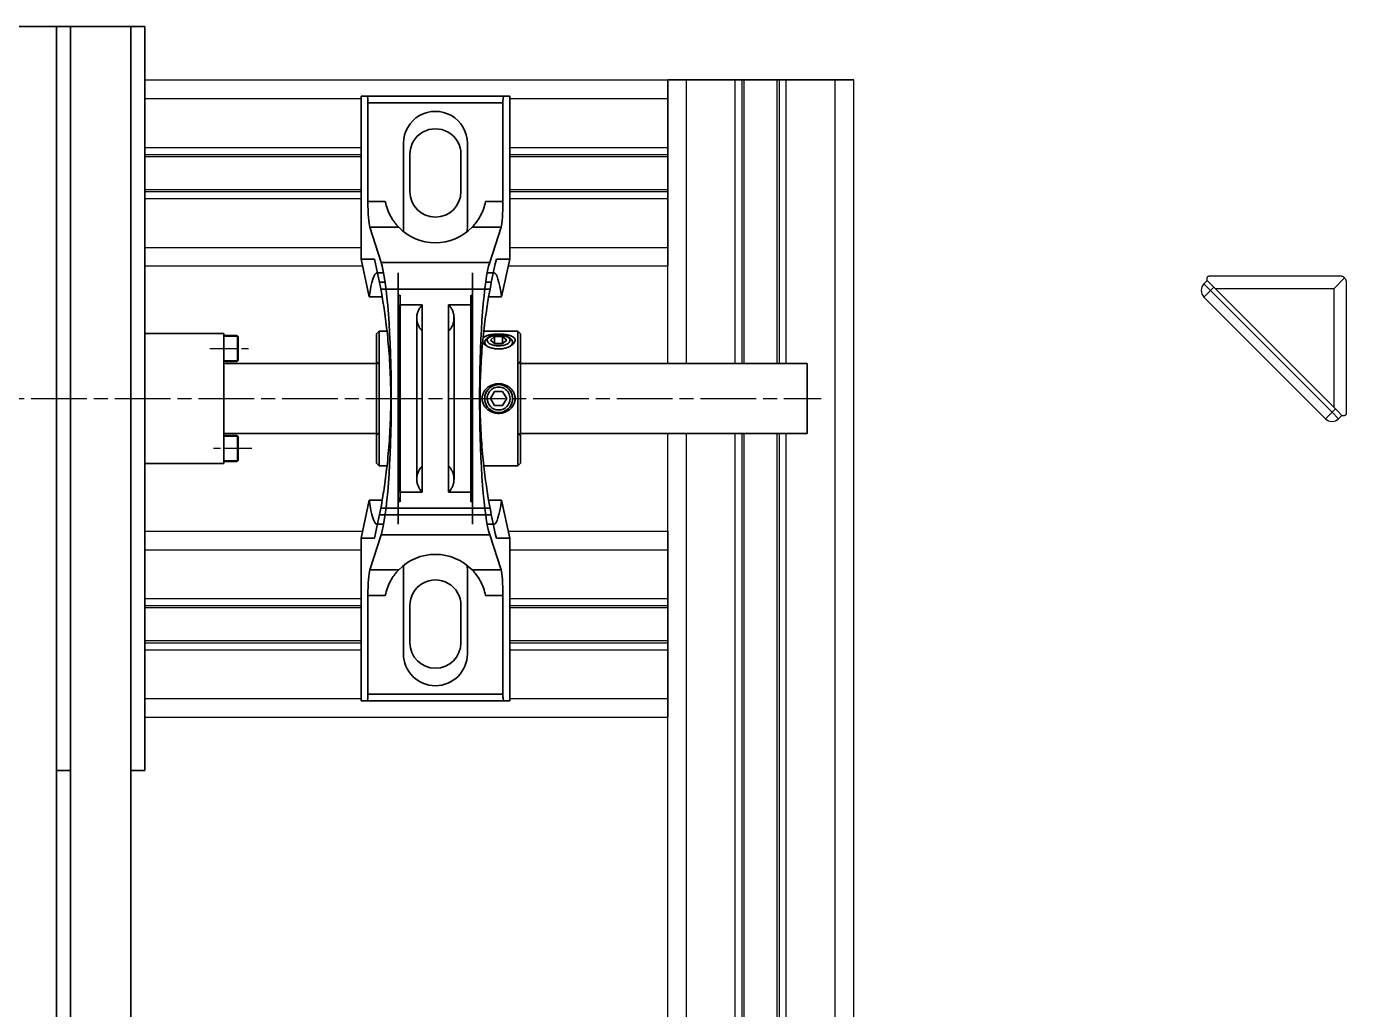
# Model space of a CAD drawing. Header units: millimetres. Extents: x -29 to 3384, y -388 to 1226.
# Drawn here: x 629.8 to 913.9, y 1014.7 to 1226.1 of the extents above; entities that cross this region are included whole.
import ezdxf

# ---------------------------------------------------------------- set-up
doc = ezdxf.new("R2010")
doc.units = ezdxf.units.MM
for name, pattern in [('AM_ISO08W050', [18, 12, -1.5, 3, -1.5]), ('AM_ISO08W050x2', [9, 6, -0.75, 1.5, -0.75]), ('phl_thick', [0])]:
    doc.linetypes.add(name, pattern=pattern)
for name, color, linetype, lineweight in [('AM_0N', 7, 'Continuous', 50), ('AM_7', 4, 'AM_ISO08W050', 25), ('Kontury', 7, 'Continuous', 35)]:
    doc.layers.add(name, color=color, linetype=linetype, lineweight=lineweight)
doc.layers.add('projection', color=7, linetype='Continuous')

msp = doc.modelspace()

# ---------------------------------------------------------------- linework, layer by layer
at = {"layer": 'AM_0N'}
for p, q in [((675.03755, 1159.61286), (672.33755, 1159.61286)), ((675.33755, 1154.41286), (675.33755, 1159.31286)), ((675.03755, 1154.11286), (672.33755, 1154.11286)), ((675.03755, 1138.11286), (672.33755, 1138.11286)), ((675.33755, 1132.91286), (675.33755, 1137.81286)), ((675.03755, 1132.61286), (672.33755, 1132.61286))]:
    msp.add_line(p, q, dxfattribs=at)
at = {"layer": 'AM_0N', "extrusion": (0, 0, -1)}
for centre, start, end in [((-675.03755, 1159.31286), 90, 180), ((-675.03755, 1154.41286), 180, 270), ((-675.03755, 1137.81286), 90, 180), ((-675.03755, 1132.91286), 180, 270)]:
    msp.add_arc(centre, 0.3, start, end, dxfattribs=at)
at = {"layer": 'AM_7', "linetype": 'AM_ISO08W050x2'}
for p, q in [((669.33755, 1156.86286), (678.33755, 1156.86286)), ((678.33755, 1135.36286), (669.33755, 1135.36286))]:
    msp.add_line(p, q, dxfattribs=at)
at = {"layer": 'AM_7'}
msp.add_line((234.83755, 1146.11286), (800.83755, 1146.11286), dxfattribs=at)
at = {"layer": 'Kontury'}
for p, q in [((655.33755, 1226.11286), (620.33755, 1226.11286)), ((636.33755, 1226.11286), (636.33755, 831.83614)), ((639.33755, 831.83614), (639.33755, 1226.11286)), ((652.33755, 1226.11286), (652.33755, 831.83614)), ((655.33755, 1226.11286), (655.33755, 1066.11286)), ((767.83755, 1214.60048), (767.83755, 1174.60048)), ((767.83755, 1214.60048), (807.83755, 1214.60048)), ((701.83755, 1176.10048), (701.83755, 1211.10048)), ((703.16294, 1211.10048), (701.83755, 1211.10048)), ((703.16294, 1211.10048), (732.51216, 1211.10048)), ((733.83755, 1211.10048), (732.51216, 1211.10048)), ((733.83755, 1211.10048), (733.83755, 1176.10048)), ((703.3102, 1209.65048), (732.36489, 1209.65048)), ((703.3102, 1188.47068), (703.3102, 1209.65048)), ((732.36489, 1209.65048), (732.36489, 1188.47068)), ((710.96255, 1200.97548), (710.96255, 1200.97548)), ((710.96255, 1182.97548), (710.96255, 1200.97548)), ((724.71255, 1200.97548), (724.71255, 1200.97548)), ((724.71255, 1182.97548), (724.71255, 1200.97548)), ((712.33755, 1190.60048), (712.33755, 1198.60048)), ((712.33755, 1198.60048), (712.33755, 1198.60048)), ((723.33755, 1198.60048), (723.33755, 1190.60048)), ((723.33755, 1198.60048), (723.33755, 1198.60048)), ((712.33755, 1190.60048), (712.33755, 1190.60048)), ((723.33755, 1190.60048), (723.33755, 1190.60048)), ((703.3102, 1188.47068), (707.0457, 1188.47068)), ((707.13619, 1188.05505), (707.0457, 1188.47068)), ((707.24381, 1187.63884), (707.13619, 1188.05505)), ((707.36798, 1187.22586), (707.24381, 1187.63884)), ((728.43129, 1187.63884), (728.30712, 1187.22586)), ((728.53891, 1188.05505), (728.43129, 1187.63884)), ((728.62939, 1188.47068), (728.53891, 1188.05505)), ((728.62939, 1188.47068), (732.36489, 1188.47068)), ((707.50778, 1186.81972), (707.36798, 1187.22586)), ((707.66147, 1186.42358), (707.50778, 1186.81972)), ((707.82721, 1186.04053), (707.66147, 1186.42358)), ((708.00296, 1185.67304), (707.82721, 1186.04053)), ((708.18608, 1185.32329), (708.00296, 1185.67304)), ((708.37386, 1184.99347), (708.18608, 1185.32329)), ((708.56332, 1184.68542), (708.37386, 1184.99347)), ((708.75132, 1184.40045), (708.56332, 1184.68542)), ((727.11177, 1184.68542), (726.92378, 1184.40045)), ((727.30124, 1184.99347), (727.11177, 1184.68542)), ((727.48901, 1185.32329), (727.30124, 1184.99347)), ((727.67213, 1185.67304), (727.48901, 1185.32329)), ((727.84789, 1186.04053), (727.67213, 1185.67304)), ((728.01363, 1186.42358), (727.84789, 1186.04053)), ((728.16732, 1186.81972), (728.01363, 1186.42358)), ((728.30712, 1187.22586), (728.16732, 1186.81972)), ((703.72213, 1182.93912), (709.94429, 1182.93912)), ((706.15717, 1175.37959), (703.72213, 1182.93912)), ((708.93682, 1184.13696), (708.75132, 1184.40045)), ((709.12388, 1183.88703), (708.93682, 1184.13696)), ((709.30902, 1183.65324), (709.12388, 1183.88703)), ((709.4881, 1183.43906), (709.30902, 1183.65324)), ((709.65663, 1183.24711), (709.4881, 1183.43906)), ((709.81012, 1183.07981), (709.65663, 1183.24711)), ((709.94421, 1182.93918), (709.81012, 1183.07981)), ((710.96255, 1182.97548), (710.96255, 1182.97548)), ((724.71255, 1182.97548), (724.71255, 1182.97548)), ((725.86497, 1183.07981), (725.73081, 1182.93912)), ((725.73081, 1182.93912), (731.95296, 1182.93912)), ((726.01847, 1183.24711), (725.86497, 1183.07981)), ((726.187, 1183.43906), (726.01847, 1183.24711)), ((726.36608, 1183.65324), (726.187, 1183.43906)), ((726.55122, 1183.88703), (726.36608, 1183.65324)), ((726.73827, 1184.13696), (726.55122, 1183.88703)), ((726.92378, 1184.40045), (726.73827, 1184.13696)), ((731.95296, 1182.93912), (729.51793, 1175.37959)), ((701.83755, 1176.10048), (703.61148, 1167.97048)), ((704.72865, 1176.10048), (701.83755, 1176.10048)), ((733.83755, 1176.10048), (730.94644, 1176.10048)), ((732.06362, 1167.97048), (733.83755, 1176.10048)), ((706.15717, 1175.37959), (729.51793, 1175.37959)), ((705.21958, 1173.10048), (706.70354, 1173.10048)), ((707.02925, 1171.10048), (705.81106, 1171.10048)), ((709.83755, 1173.10048), (709.83755, 1119.10048)), ((725.83755, 1119.10048), (725.83755, 1173.10048)), ((729.86404, 1171.10048), (728.64585, 1171.10048)), ((728.97156, 1173.10048), (730.45552, 1173.10048)), ((706.38474, 1167.97048), (703.61148, 1167.97048)), ((706.08667, 1169.65048), (729.58843, 1169.65048)), ((706.46481, 1167.49598), (706.38474, 1167.97046)), ((706.54559, 1167.00612), (706.46481, 1167.49598)), ((710.22832, 1168.33445), (710.22832, 1123.8665)), ((710.22832, 1123.8665), (710.22832, 1168.33445)), ((725.44678, 1168.33445), (725.44678, 1123.8665)), ((725.44678, 1168.33445), (725.44678, 1123.8665)), ((729.21028, 1167.49598), (729.1295, 1167.00612)), ((729.29035, 1167.97046), (729.21028, 1167.49598)), ((732.06362, 1167.97048), (729.29035, 1167.97048)), ((706.62671, 1166.50198), (706.54559, 1167.00612)), ((706.70782, 1165.98484), (706.62671, 1166.50198)), ((706.78856, 1165.45603), (706.70782, 1165.98484)), ((706.8688, 1164.91541), (706.78856, 1165.45603)), ((706.94944, 1164.35555), (706.8688, 1164.91541)), ((709.83755, 1146.10048), (709.83755, 1167.14686)), ((710.08755, 1166.25733), (715.00912, 1166.25733)), ((710.08755, 1125.94362), (710.08755, 1166.25733)), ((714.04491, 1164.70007), (713.99025, 1164.52356)), ((714.10766, 1164.87387), (714.04491, 1164.70007)), ((714.17837, 1165.04459), (714.10766, 1164.87387)), ((714.2569, 1165.21186), (714.17837, 1165.04459)), ((714.34306, 1165.37532), (714.2569, 1165.21186)), ((714.43668, 1165.53463), (714.34306, 1165.37532)), ((714.53756, 1165.68945), (714.43668, 1165.53463)), ((714.64548, 1165.83944), (714.53756, 1165.68945)), ((714.76021, 1165.98429), (714.64548, 1165.83944)), ((714.88151, 1166.12369), (714.76021, 1165.98429)), ((715.00912, 1166.25733), (714.88151, 1166.12369)), ((715.00912, 1125.94362), (715.00912, 1166.25733)), ((715.00912, 1166.25733), (715.00912, 1125.94362)), ((720.66598, 1166.25733), (720.66598, 1125.94362)), ((720.79358, 1166.12369), (720.66598, 1166.25733)), ((720.66598, 1166.25733), (725.58755, 1166.25733)), ((720.66598, 1166.25733), (720.66598, 1125.94362)), ((720.91488, 1165.98429), (720.79358, 1166.12369)), ((721.02962, 1165.83944), (720.91488, 1165.98429)), ((721.13754, 1165.68945), (721.02962, 1165.83944)), ((721.23842, 1165.53463), (721.13754, 1165.68945)), ((721.33204, 1165.37532), (721.23842, 1165.53463)), ((721.4182, 1165.21186), (721.33204, 1165.37532)), ((721.49672, 1165.04459), (721.4182, 1165.21186)), ((721.56744, 1164.87387), (721.49672, 1165.04459)), ((721.63019, 1164.70007), (721.56744, 1164.87387)), ((721.68485, 1164.52356), (721.63019, 1164.70007)), ((721.88737, 1166.24348), (721.87795, 1166.236)), ((721.89764, 1166.25054), (721.88737, 1166.24348)), ((721.90869, 1166.25714), (721.89764, 1166.25054)), ((721.92044, 1166.26328), (721.90869, 1166.25714)), ((721.93283, 1166.26894), (721.92044, 1166.26328)), ((721.94578, 1166.27408), (721.93283, 1166.26894)), ((722.3248, 1166.26989), (722.30527, 1166.27504)), ((722.34424, 1166.26426), (722.3248, 1166.26989)), ((722.3635, 1166.25817), (722.34424, 1166.26426)), ((722.38249, 1166.25162), (722.3635, 1166.25817)), ((722.40112, 1166.24465), (722.38249, 1166.25162)), ((722.41932, 1166.23726), (722.40112, 1166.24465)), ((725.58755, 1166.25733), (725.58755, 1125.94362)), ((725.83755, 1167.14686), (725.83755, 1146.10048)), ((728.8063, 1164.91541), (728.72565, 1164.35555)), ((728.88654, 1165.45603), (728.8063, 1164.91541)), ((728.96728, 1165.98484), (728.88654, 1165.45603)), ((729.04838, 1166.50198), (728.96728, 1165.98484)), ((729.1295, 1167.00612), (729.04838, 1166.50198)), ((707.03035, 1163.7757), (706.94944, 1164.35555)), ((707.11117, 1163.17649), (707.03035, 1163.7757)), ((707.19153, 1162.55856), (707.11117, 1163.17649)), ((707.27109, 1161.92272), (707.19153, 1162.55856)), ((707.34949, 1161.26975), (707.27109, 1161.92272)), ((713.84182, 1163.61364), (713.83755, 1163.4289)), ((713.83755, 1163.42891), (713.83755, 1128.77205)), ((713.83755, 1128.77205), (713.83755, 1163.42891)), ((713.83755, 1163.4289), (713.84182, 1163.24417)), ((713.85461, 1163.79798), (713.84182, 1163.61364)), ((713.84182, 1163.24417), (713.85461, 1163.05983)), ((713.87591, 1163.98153), (713.85461, 1163.79798)), ((713.85461, 1163.05983), (713.87591, 1162.87628)), ((713.90566, 1164.1639), (713.87591, 1163.98153)), ((713.87591, 1162.87628), (713.90566, 1162.69391)), ((713.9438, 1164.34471), (713.90566, 1164.1639)), ((713.90566, 1162.69391), (713.9438, 1162.5131)), ((713.99025, 1164.52356), (713.9438, 1164.34471)), ((713.9438, 1162.5131), (713.99025, 1162.33425)), ((713.99025, 1162.33425), (714.04491, 1162.15774)), ((714.04491, 1162.15774), (714.10766, 1161.98394)), ((714.10766, 1161.98394), (714.17837, 1161.81322)), ((714.17837, 1161.81322), (714.2569, 1161.64595)), ((721.4182, 1161.64595), (721.49672, 1161.81322)), ((721.49672, 1161.81322), (721.56744, 1161.98394)), ((721.56744, 1161.98394), (721.63019, 1162.15774)), ((721.63019, 1162.15774), (721.68485, 1162.33425)), ((721.7313, 1164.34471), (721.68485, 1164.52356)), ((721.68485, 1162.33425), (721.7313, 1162.5131)), ((721.76944, 1164.1639), (721.7313, 1164.34471)), ((721.7313, 1162.5131), (721.76944, 1162.69391)), ((721.79919, 1163.98153), (721.76944, 1164.1639)), ((721.76944, 1162.69391), (721.79919, 1162.87628)), ((721.82048, 1163.79798), (721.79919, 1163.98153)), ((721.79919, 1162.87628), (721.82048, 1163.05983)), ((721.83328, 1163.61364), (721.82048, 1163.79798)), ((721.82048, 1163.05983), (721.83328, 1163.24417)), ((721.83755, 1163.4289), (721.83328, 1163.61364)), ((721.83328, 1163.24417), (721.83755, 1163.4289)), ((721.83755, 1163.55683), (721.83797, 1163.56575)), ((721.83799, 1163.54762), (721.83755, 1163.55683)), ((721.83755, 1128.77205), (721.83755, 1163.42891)), ((721.83755, 1128.77205), (721.83755, 1163.42891)), ((721.83797, 1163.56575), (721.83922, 1163.57475)), ((721.83932, 1163.53829), (721.83799, 1163.54762)), ((721.83922, 1163.57475), (721.84131, 1163.58381)), ((721.84155, 1163.52888), (721.83932, 1163.53829)), ((721.84131, 1163.58381), (721.84425, 1163.59288)), ((721.84467, 1163.51943), (721.84155, 1163.52888)), ((721.84425, 1163.59288), (721.84804, 1163.60192)), ((721.84868, 1163.50998), (721.84467, 1163.51943)), ((721.84804, 1163.60192), (721.85267, 1163.61091)), ((721.85361, 1163.50058), (721.84868, 1163.50998)), ((721.85267, 1163.61091), (721.85816, 1163.61979)), ((721.85943, 1163.49126), (721.85361, 1163.50058)), ((728.404, 1161.92272), (728.32561, 1161.26975)), ((728.48356, 1162.55856), (728.404, 1161.92272)), ((728.56393, 1163.17649), (728.48356, 1162.55856)), ((728.64474, 1163.7757), (728.56393, 1163.17649)), ((728.72565, 1164.35555), (728.64474, 1163.7757)), ((655.33755, 1160.11286), (672.33755, 1160.11286)), ((672.33755, 1160.11286), (672.33755, 1132.11286)), ((705.73755, 1160.60048), (705.13755, 1160.00048)), ((705.13755, 1160.00048), (705.13755, 1146.10048)), ((705.73755, 1146.10048), (705.73755, 1160.60048)), ((705.73755, 1160.60048), (705.73755, 1146.10048)), ((707.53278, 1160.60048), (705.73755, 1160.60048)), ((707.42636, 1160.60048), (707.34949, 1161.26975)), ((707.49807, 1159.94667), (707.42636, 1160.60048)), ((707.56778, 1159.27963), (707.49807, 1159.94667)), ((707.63521, 1158.60022), (707.56778, 1159.27963)), ((713.74963, 1159.29544), (713.94862, 1159.27603)), ((714.2569, 1161.64595), (714.34306, 1161.48249)), ((714.34306, 1161.48249), (714.43668, 1161.32318)), ((714.43668, 1161.32318), (714.53756, 1161.16836)), ((714.53756, 1161.16836), (714.64548, 1161.01837)), ((714.64548, 1161.01837), (714.76021, 1160.87352)), ((714.76021, 1160.87352), (714.88151, 1160.73412)), ((714.88151, 1160.73412), (715.00912, 1160.60048)), ((714.94424, 1159.28204), (715.14049, 1159.30273)), ((715.00912, 1146.10048), (715.00912, 1160.60048)), ((715.00912, 1160.60048), (715.00912, 1146.10048)), ((720.66598, 1160.60048), (720.79358, 1160.73412)), ((720.66598, 1146.10048), (720.66598, 1160.60048)), ((720.66598, 1160.60048), (720.66598, 1146.10048)), ((720.79358, 1160.73412), (720.91488, 1160.87352)), ((720.91488, 1160.87352), (721.02962, 1161.01837)), ((721.02962, 1161.01837), (721.13754, 1161.16836)), ((721.13754, 1161.16836), (721.23842, 1161.32318)), ((721.23842, 1161.32318), (721.33204, 1161.48249)), ((721.33204, 1161.48249), (721.4182, 1161.64595)), ((728.10731, 1159.27963), (728.03988, 1158.60022)), ((728.17911, 1159.2335), (728.09312, 1159.1472)), ((728.17703, 1159.94667), (728.10731, 1159.27963)), ((735.53755, 1160.60048), (728.14232, 1160.60048)), ((728.24874, 1160.60048), (728.17703, 1159.94667)), ((728.27945, 1159.31466), (728.17911, 1159.2335)), ((728.32561, 1161.26975), (728.24874, 1160.60048)), ((728.39315, 1159.39047), (728.27945, 1159.31466)), ((728.51892, 1159.46073), (728.39315, 1159.39047)), ((728.65545, 1159.52525), (728.51892, 1159.46073)), ((728.80108, 1159.58399), (728.65545, 1159.52525)), ((728.95392, 1159.63702), (728.80108, 1159.58399)), ((729.11341, 1159.68477), (728.95392, 1159.63702)), ((729.42999, 1159.36763), (728.98806, 1159.05514)), ((729.28351, 1159.72874), (729.11341, 1159.68477)), ((729.46378, 1159.76886), (729.28351, 1159.72874)), ((729.65316, 1159.8049), (729.46378, 1159.76886)), ((729.85042, 1159.83675), (729.65316, 1159.8049)), ((730.57152, 1159.40785), (729.7055, 1158.65785)), ((730.05419, 1159.86437), (729.85042, 1159.83675)), ((730.26312, 1159.88775), (730.05419, 1159.86437)), ((730.47585, 1159.90693), (730.26312, 1159.88775)), ((730.69083, 1159.92201), (730.47585, 1159.90693)), ((730.57152, 1157.8923), (730.57152, 1159.40785)), ((732.30357, 1159.40785), (730.57152, 1159.40785)), ((730.90646, 1159.93308), (730.69083, 1159.92201)), ((731.12112, 1159.94026), (730.90646, 1159.93308)), ((731.33309, 1159.94377), (731.12112, 1159.94026)), ((731.542, 1159.94377), (731.33309, 1159.94377)), ((731.75398, 1159.94026), (731.542, 1159.94377)), ((731.96863, 1159.93308), (731.75398, 1159.94026)), ((732.18427, 1159.92201), (731.96863, 1159.93308)), ((732.39924, 1159.90693), (732.18427, 1159.92201)), ((732.30357, 1157.8923), (732.30357, 1159.40785)), ((733.1696, 1158.65785), (732.30357, 1159.40785)), ((732.61198, 1159.88775), (732.39924, 1159.90693)), ((732.82091, 1159.86437), (732.61198, 1159.88775)), ((733.02468, 1159.83675), (732.82091, 1159.86437)), ((733.22194, 1159.8049), (733.02468, 1159.83675)), ((733.41132, 1159.76886), (733.22194, 1159.8049)), ((733.59159, 1159.72874), (733.41132, 1159.76886)), ((733.88704, 1159.05514), (733.44511, 1159.36763)), ((733.76169, 1159.68477), (733.59159, 1159.72874)), ((733.92117, 1159.63702), (733.76169, 1159.68477)), ((734.07402, 1159.58399), (733.92117, 1159.63702)), ((734.21965, 1159.52525), (734.07402, 1159.58399)), ((734.35618, 1159.46073), (734.21965, 1159.52525)), ((734.48195, 1159.39047), (734.35618, 1159.46073)), ((734.59564, 1159.31466), (734.48195, 1159.39047)), ((734.69599, 1159.2335), (734.59564, 1159.31466)), ((734.78197, 1159.1472), (734.69599, 1159.2335)), ((734.85296, 1159.05623), (734.78197, 1159.1472)), ((734.90833, 1158.96111), (734.85296, 1159.05623)), ((734.94765, 1158.86244), (734.90833, 1158.96111)), ((735.53755, 1146.10048), (735.53755, 1160.60048)), ((735.53755, 1160.60048), (735.53755, 1146.10048)), ((736.13755, 1160.00048), (735.53755, 1160.60048)), ((736.13755, 1160.00048), (736.13755, 1146.10048)), ((707.70009, 1157.90932), (707.63521, 1158.60022)), ((707.76215, 1157.20791), (707.70009, 1157.90932)), ((707.82116, 1156.49694), (707.76215, 1157.20791)), ((707.87689, 1155.77723), (707.82116, 1156.49694)), ((727.85393, 1156.49694), (727.79821, 1155.77723)), ((727.91294, 1157.20791), (727.85393, 1156.49694)), ((727.97501, 1157.90932), (727.91294, 1157.20791)), ((728.03988, 1158.60022), (727.97501, 1157.90932)), ((728.00697, 1158.24972), (728.03972, 1158.18671)), ((728.03972, 1158.18671), (728.12039, 1158.06497)), ((728.12039, 1158.06497), (728.21791, 1157.94409)), ((728.21791, 1157.94409), (728.33139, 1157.82521)), ((728.33139, 1157.82521), (728.45939, 1157.7095)), ((728.45939, 1157.7095), (728.60036, 1157.59815)), ((728.60036, 1157.59815), (728.75249, 1157.4923)), ((728.75249, 1157.4923), (728.90128, 1157.40007)), ((728.90128, 1157.40007), (729.05611, 1157.31398)), ((729.05611, 1157.31398), (729.22027, 1157.23219)), ((729.22027, 1157.23219), (729.39472, 1157.15454)), ((729.39472, 1157.15454), (729.57845, 1157.082)), ((729.57845, 1157.082), (729.77037, 1157.01545)), ((729.7055, 1158.65785), (730.57152, 1157.90785)), ((729.77037, 1157.01545), (729.96917, 1156.95556)), ((729.96917, 1156.95556), (730.17355, 1156.90297)), ((730.17355, 1156.90297), (730.38222, 1156.85819)), ((730.38222, 1156.85819), (730.59376, 1156.82149)), ((730.57152, 1157.90785), (732.30357, 1157.90785)), ((730.57152, 1157.8923), (732.30357, 1157.8923)), ((730.59376, 1156.82149), (730.80664, 1156.79308)), ((730.80664, 1156.79308), (731.01931, 1156.7731)), ((731.01931, 1156.7731), (731.23016, 1156.76132)), ((731.23016, 1156.76132), (731.43755, 1156.75746)), ((731.43755, 1156.75746), (731.64494, 1156.76132)), ((731.64494, 1156.76132), (731.85579, 1156.7731)), ((731.85579, 1156.7731), (732.06846, 1156.79308)), ((732.06846, 1156.79308), (732.28134, 1156.82149)), ((732.28134, 1156.82149), (732.49288, 1156.85819)), ((732.30357, 1157.90785), (733.1696, 1158.65785)), ((732.49288, 1156.85819), (732.70155, 1156.90297)), ((732.70155, 1156.90297), (732.90593, 1156.95556)), ((732.90593, 1156.95556), (733.10473, 1157.01545)), ((733.10473, 1157.01545), (733.29665, 1157.082)), ((733.29665, 1157.082), (733.48037, 1157.15454)), ((733.48037, 1157.15454), (733.65482, 1157.23219)), ((733.65482, 1157.23219), (733.81898, 1157.31398)), ((733.81898, 1157.31398), (733.97381, 1157.40007)), ((733.88704, 1157.32309), (734.21918, 1157.55795)), ((733.97381, 1157.40007), (734.1226, 1157.4923)), ((734.1226, 1157.4923), (734.27474, 1157.59815)), ((734.27474, 1157.59815), (734.41571, 1157.7095)), ((734.41571, 1157.7095), (734.54371, 1157.82521)), ((734.54371, 1157.82521), (734.65719, 1157.94409)), ((734.65719, 1157.94409), (734.75471, 1158.06497)), ((734.75471, 1158.06497), (734.83538, 1158.18671)), ((734.83538, 1158.18671), (734.89845, 1158.30806)), ((734.89845, 1158.30806), (734.94329, 1158.42778)), ((734.94329, 1158.42778), (734.96997, 1158.54474)), ((734.97105, 1158.76106), (734.94765, 1158.86244)), ((734.96997, 1158.54474), (734.9788, 1158.65785)), ((734.9788, 1158.65785), (734.97105, 1158.76106)), ((672.33755, 1153.61286), (705.13755, 1153.61286)), ((705.73755, 1146.10048), (705.73755, 1153.60048)), ((705.73755, 1153.60048), (705.73755, 1146.10048)), ((707.92915, 1155.04959), (707.87689, 1155.77723)), ((707.97775, 1154.31509), (707.92915, 1155.04959)), ((708.0225, 1153.57477), (707.97775, 1154.31509)), ((708.06326, 1152.82973), (708.0225, 1153.57477)), ((727.65259, 1153.57477), (727.61184, 1152.82973)), ((727.69735, 1154.31509), (727.65259, 1153.57477)), ((727.74595, 1155.04959), (727.69735, 1154.31509)), ((727.79821, 1155.77723), (727.74595, 1155.04959)), ((735.53755, 1146.10048), (735.53755, 1153.60048)), ((735.53755, 1146.10048), (735.53755, 1153.60048)), ((736.13755, 1153.61286), (797.83755, 1153.61286)), ((797.83755, 1153.61286), (797.83755, 1138.61286)), ((708.0999, 1152.0811), (708.06326, 1152.82973)), ((708.13232, 1151.33), (708.0999, 1152.0811)), ((708.16043, 1150.57756), (708.13232, 1151.33)), ((708.18418, 1149.82492), (708.16043, 1150.57756)), ((727.51467, 1150.57756), (727.49092, 1149.82492)), ((727.54278, 1151.33), (727.51467, 1150.57756)), ((727.5752, 1152.0811), (727.54278, 1151.33)), ((727.61184, 1152.82973), (727.5752, 1152.0811)), ((708.20355, 1149.07327), (708.18418, 1149.82492)), ((708.21853, 1148.3238), (708.20355, 1149.07327)), ((708.22915, 1147.5777), (708.21853, 1148.3238)), ((708.23546, 1146.83619), (708.22915, 1147.5777)), ((727.44595, 1147.5777), (727.43964, 1146.83619)), ((727.45656, 1148.3238), (727.44595, 1147.5777)), ((727.47155, 1149.07327), (727.45656, 1148.3238)), ((727.49092, 1149.82492), (727.47155, 1149.07327)), ((728.26457, 1147.51117), (728.37411, 1147.69444)), ((728.37411, 1147.69444), (728.49544, 1147.86939)), ((728.49544, 1147.86939), (728.62736, 1148.03489)), ((728.62736, 1148.03489), (728.76836, 1148.19006)), ((728.76836, 1148.19006), (728.91669, 1148.33421)), ((728.91669, 1148.33421), (729.07097, 1148.46702)), ((729.07097, 1148.46702), (729.23481, 1148.59191)), ((729.23481, 1148.59191), (729.40869, 1148.70902)), ((729.40869, 1148.70902), (729.59163, 1148.81716)), ((729.59163, 1148.81716), (729.78255, 1148.91535)), ((729.7055, 1146.10048), (730.57152, 1147.60048)), ((729.78255, 1148.91535), (729.98017, 1149.00289)), ((729.98017, 1149.00289), (730.1832, 1149.07914)), ((730.1832, 1149.07914), (730.3904, 1149.14363)), ((730.3904, 1149.14363), (730.60037, 1149.19617)), ((730.57152, 1147.60048), (730.57152, 1147.60048)), ((730.57152, 1147.60048), (732.30357, 1147.60048)), ((730.60037, 1149.19617), (730.81161, 1149.23665)), ((730.81161, 1149.23665), (731.02261, 1149.26505)), ((731.02261, 1149.26505), (731.23179, 1149.28175)), ((731.23179, 1149.28175), (731.43755, 1149.28721)), ((731.43755, 1149.28721), (731.64331, 1149.28175)), ((731.64331, 1149.28175), (731.85249, 1149.26505)), ((731.85249, 1149.26505), (732.06349, 1149.23665)), ((732.06349, 1149.23665), (732.27473, 1149.19617)), ((732.27473, 1149.19617), (732.48469, 1149.14363)), ((732.30357, 1147.60048), (732.30357, 1147.60048)), ((732.30357, 1147.60048), (733.1696, 1146.10048)), ((732.48469, 1149.14363), (732.6919, 1149.07914)), ((732.6919, 1149.07914), (732.89493, 1149.00289)), ((732.89493, 1149.00289), (733.09255, 1148.91535)), ((733.09255, 1148.91535), (733.28346, 1148.81716)), ((733.28346, 1148.81716), (733.4664, 1148.70902)), ((733.4664, 1148.70902), (733.64028, 1148.59191)), ((733.64028, 1148.59191), (733.80412, 1148.46702)), ((733.80412, 1148.46702), (733.95841, 1148.33421)), ((733.95841, 1148.33421), (734.10674, 1148.19006)), ((734.10674, 1148.19006), (734.24774, 1148.03489)), ((734.24774, 1148.03489), (734.37965, 1147.86939)), ((734.37965, 1147.86939), (734.50098, 1147.69444)), ((734.50098, 1147.69444), (734.61052, 1147.51117)), ((705.13755, 1146.10048), (705.13755, 1132.20048)), ((705.73755, 1138.60048), (705.73755, 1146.10048)), ((705.73755, 1146.10048), (705.73755, 1138.60048)), ((705.73755, 1146.10048), (705.73755, 1131.60048)), ((705.73755, 1131.60048), (705.73755, 1146.10048)), ((708.22915, 1144.62326), (708.23546, 1145.36477)), ((708.23755, 1146.10048), (708.23546, 1146.83619)), ((708.23546, 1145.36477), (708.23755, 1146.10048)), ((709.83755, 1125.0541), (709.83755, 1146.10048)), ((713.79446, 1146.28098), (713.8035, 1146.26195)), ((713.8046, 1145.9415), (713.79583, 1145.9227)), ((713.8035, 1146.26195), (713.81151, 1146.24242)), ((713.81234, 1145.96077), (713.8046, 1145.9415)), ((713.81151, 1146.24242), (713.81844, 1146.22249)), ((713.81905, 1145.98041), (713.81234, 1145.96077)), ((713.81844, 1146.22249), (713.82429, 1146.20227)), ((713.82472, 1146.00033), (713.81905, 1145.98041)), ((713.82429, 1146.20227), (713.82907, 1146.18186)), ((713.82934, 1146.02042), (713.82472, 1146.00033)), ((713.82907, 1146.18186), (713.83279, 1146.16137)), ((713.83294, 1146.04058), (713.82934, 1146.02042)), ((713.83279, 1146.16137), (713.83543, 1146.1409)), ((713.8355, 1146.06071), (713.83294, 1146.04058)), ((713.83543, 1146.1409), (713.83702, 1146.12057)), ((713.83704, 1146.08071), (713.8355, 1146.06071)), ((713.83702, 1146.12057), (713.83755, 1146.10048)), ((713.83755, 1146.10048), (713.83704, 1146.08071)), ((715.00912, 1131.60048), (715.00912, 1146.10048)), ((715.00912, 1146.10048), (715.00912, 1131.60048)), ((720.66598, 1146.10048), (720.66598, 1131.60048)), ((720.66598, 1131.60048), (720.66598, 1146.10048)), ((725.83755, 1146.10048), (725.83755, 1125.0541)), ((727.28755, 1146.10048), (727.289, 1146.30429)), ((727.289, 1145.89666), (727.28755, 1146.10048)), ((727.289, 1146.30429), (727.2933, 1146.5089)), ((727.2933, 1145.69206), (727.289, 1145.89666)), ((727.2933, 1146.5089), (727.30054, 1146.7142)), ((727.30054, 1145.48676), (727.2933, 1145.69206)), ((727.30054, 1146.7142), (727.31092, 1146.9201)), ((727.31073, 1145.28084), (727.30054, 1145.48676)), ((727.32413, 1145.07442), (727.31073, 1145.28084)), ((727.31092, 1146.9201), (727.32413, 1147.12654)), ((727.32413, 1147.12654), (727.34032, 1147.33341)), ((727.34006, 1144.86752), (727.32413, 1145.07442)), ((727.43964, 1146.83619), (727.43755, 1146.10048)), ((727.43755, 1146.10048), (727.43964, 1145.36477)), ((727.43964, 1145.36477), (727.44595, 1144.62326)), ((727.8963, 1146.10048), (727.90374, 1146.30535)), ((727.90404, 1145.89141), (727.8963, 1146.10048)), ((727.90374, 1146.30535), (727.92621, 1146.5118)), ((727.92745, 1145.68073), (727.90404, 1145.89141)), ((727.92621, 1146.5118), (727.96395, 1146.71815)), ((727.96676, 1145.47022), (727.92745, 1145.68073)), ((727.96395, 1146.71815), (728.01712, 1146.92275)), ((728.02214, 1145.26162), (727.96676, 1145.47022)), ((728.01712, 1146.92275), (728.08534, 1147.12409)), ((728.09312, 1145.05656), (728.02214, 1145.26162)), ((728.08534, 1147.12409), (728.16802, 1147.3207)), ((728.17911, 1144.85658), (728.09312, 1145.05656)), ((728.16802, 1147.3207), (728.26457, 1147.51117)), ((728.27945, 1144.66314), (728.17911, 1144.85658)), ((729.7055, 1146.10048), (729.7055, 1146.10048)), ((730.57152, 1144.60048), (729.7055, 1146.10048)), ((733.1696, 1146.10048), (732.30357, 1144.60048)), ((733.1696, 1146.10048), (733.1696, 1146.10048)), ((734.69599, 1144.85658), (734.59564, 1144.66314)), ((734.61052, 1147.51117), (734.70708, 1147.3207)), ((734.78197, 1145.05656), (734.69599, 1144.85658)), ((734.70708, 1147.3207), (734.78976, 1147.12409)), ((734.85296, 1145.26162), (734.78197, 1145.05656)), ((734.78976, 1147.12409), (734.85797, 1146.92275)), ((734.90833, 1145.47022), (734.85296, 1145.26162)), ((734.85797, 1146.92275), (734.91115, 1146.71815)), ((734.94765, 1145.68073), (734.90833, 1145.47022)), ((734.91115, 1146.71815), (734.94889, 1146.5118)), ((734.97105, 1145.89141), (734.94765, 1145.68073)), ((734.94889, 1146.5118), (734.97136, 1146.30535)), ((734.9788, 1146.10048), (734.97105, 1145.89141)), ((734.97136, 1146.30535), (734.9788, 1146.10048)), ((735.53755, 1146.10048), (735.53755, 1138.60048)), ((735.53755, 1138.60048), (735.53755, 1146.10048)), ((735.53755, 1146.10048), (735.53755, 1131.60048)), ((735.53755, 1131.60048), (735.53755, 1146.10048)), ((736.13755, 1146.10048), (736.13755, 1132.20048)), ((708.16043, 1141.6234), (708.18418, 1142.37603)), ((708.18418, 1142.37603), (708.20355, 1143.12768)), ((708.20355, 1143.12768), (708.21853, 1143.87716)), ((708.21853, 1143.87716), (708.22915, 1144.62326)), ((727.44595, 1144.62326), (727.45656, 1143.87716)), ((727.45656, 1143.87716), (727.47155, 1143.12768)), ((727.47155, 1143.12768), (727.49092, 1142.37603)), ((727.49092, 1142.37603), (727.51467, 1141.6234)), ((728.39315, 1144.47736), (728.27945, 1144.66314)), ((728.51892, 1144.30043), (728.39315, 1144.47736)), ((728.65545, 1144.13353), (728.51892, 1144.30043)), ((728.80108, 1143.97755), (728.65545, 1144.13353)), ((728.95392, 1143.8332), (728.80108, 1143.97755)), ((729.11341, 1143.70011), (728.95392, 1143.8332)), ((729.28351, 1143.57474), (729.11341, 1143.70011)), ((729.46378, 1143.45783), (729.28351, 1143.57474)), ((729.65316, 1143.3506), (729.46378, 1143.45783)), ((729.85042, 1143.254), (729.65316, 1143.3506)), ((730.05419, 1143.16871), (729.85042, 1143.254)), ((730.26312, 1143.0954), (730.05419, 1143.16871)), ((730.47585, 1143.03443), (730.26312, 1143.0954)), ((730.69083, 1142.98595), (730.47585, 1143.03443)), ((730.57152, 1144.60048), (730.57152, 1144.60048)), ((732.30357, 1144.60048), (730.57152, 1144.60048)), ((730.90646, 1142.95008), (730.69083, 1142.98595)), ((731.12112, 1142.92664), (730.90646, 1142.95008)), ((731.33309, 1142.91516), (731.12112, 1142.92664)), ((731.542, 1142.91516), (731.33309, 1142.91516)), ((731.75398, 1142.92664), (731.542, 1142.91516)), ((731.96863, 1142.95008), (731.75398, 1142.92664)), ((732.18427, 1142.98595), (731.96863, 1142.95008)), ((732.39924, 1143.03443), (732.18427, 1142.98595)), ((732.30357, 1144.60048), (732.30357, 1144.60048)), ((732.61198, 1143.0954), (732.39924, 1143.03443)), ((732.82091, 1143.16871), (732.61198, 1143.0954)), ((733.02468, 1143.254), (732.82091, 1143.16871)), ((733.22194, 1143.3506), (733.02468, 1143.254)), ((733.41132, 1143.45783), (733.22194, 1143.3506)), ((733.59159, 1143.57474), (733.41132, 1143.45783)), ((733.76169, 1143.70011), (733.59159, 1143.57474)), ((733.92117, 1143.8332), (733.76169, 1143.70011)), ((734.07402, 1143.97755), (733.92117, 1143.8332)), ((734.21965, 1144.13353), (734.07402, 1143.97755)), ((734.35618, 1144.30043), (734.21965, 1144.13353)), ((734.48195, 1144.47736), (734.35618, 1144.30043)), ((734.59564, 1144.66314), (734.48195, 1144.47736)), ((708.0225, 1138.62618), (708.06326, 1139.37122)), ((708.06326, 1139.37122), (708.0999, 1140.11986)), ((708.0999, 1140.11986), (708.13232, 1140.87095)), ((708.13232, 1140.87095), (708.16043, 1141.6234)), ((727.51467, 1141.6234), (727.54278, 1140.87095)), ((727.54278, 1140.87095), (727.5752, 1140.11986)), ((727.5752, 1140.11986), (727.61184, 1139.37122)), ((727.61184, 1139.37122), (727.65259, 1138.62618)), ((705.13755, 1138.61286), (672.33755, 1138.61286)), ((707.82116, 1135.70402), (707.87689, 1136.42373)), ((707.87689, 1136.42373), (707.92915, 1137.15137)), ((707.92915, 1137.15137), (707.97775, 1137.88587)), ((707.97775, 1137.88587), (708.0225, 1138.62618)), ((727.65259, 1138.62618), (727.69735, 1137.88587)), ((727.69735, 1137.88587), (727.74595, 1137.15137)), ((727.74595, 1137.15137), (727.79821, 1136.42373)), ((727.79821, 1136.42373), (727.85393, 1135.70402)), ((797.83755, 1138.61286), (736.13755, 1138.61286)), ((707.56778, 1132.92133), (707.63521, 1133.60074)), ((707.63521, 1133.60074), (707.70009, 1134.29163)), ((707.70009, 1134.29163), (707.76215, 1134.99305)), ((707.76215, 1134.99305), (707.82116, 1135.70402)), ((721.83755, 1136.02205), (721.83797, 1136.03752)), ((721.83755, 1134.52194), (721.83755, 1136.02205)), ((721.83801, 1136.00588), (721.83755, 1136.02205)), ((721.83808, 1134.53939), (721.83755, 1134.52194)), ((721.83755, 1134.52194), (721.83806, 1134.50487)), ((721.83797, 1136.03752), (721.83922, 1136.05317)), ((721.83938, 1135.98952), (721.83801, 1136.00588)), ((721.83806, 1134.50487), (721.8396, 1134.4877)), ((721.83966, 1134.55715), (721.83808, 1134.53939)), ((721.83922, 1136.05317), (721.84131, 1136.06894)), ((721.84167, 1135.97306), (721.83938, 1135.98952)), ((721.8396, 1134.4877), (721.84216, 1134.47051)), ((721.84231, 1134.57513), (721.83966, 1134.55715)), ((721.84131, 1136.06894), (721.84425, 1136.08476)), ((721.84489, 1135.95656), (721.84167, 1135.97306)), ((721.84216, 1134.47051), (721.84575, 1134.45339)), ((721.84602, 1134.59323), (721.84231, 1134.57513)), ((721.84425, 1136.08476), (721.84804, 1136.10058)), ((721.84903, 1135.94011), (721.84489, 1135.95656)), ((721.84804, 1136.10058), (721.85267, 1136.11632)), ((721.8541, 1135.92377), (721.84903, 1135.94011)), ((721.85267, 1136.11632), (721.85816, 1136.13191)), ((721.86011, 1135.90762), (721.8541, 1135.92377)), ((721.85816, 1136.13191), (721.8645, 1136.14731)), ((727.85393, 1135.70402), (727.91294, 1134.99305)), ((727.91294, 1134.99305), (727.97501, 1134.29163)), ((727.97501, 1134.29163), (728.03988, 1133.60074)), ((728.03988, 1133.60074), (728.10731, 1132.92133)), ((672.33755, 1132.11286), (655.33755, 1132.11286)), ((705.13755, 1132.20048), (705.73755, 1131.60048)), ((705.73755, 1131.60048), (707.53278, 1131.60048)), ((707.27109, 1130.27824), (707.34949, 1130.9312)), ((707.34949, 1130.9312), (707.42636, 1131.60048)), ((707.42636, 1131.60048), (707.49807, 1132.25429)), ((707.49807, 1132.25429), (707.56778, 1132.92133)), ((714.2569, 1130.555), (714.17837, 1130.38774)), ((714.34306, 1130.71847), (714.2569, 1130.555)), ((714.43668, 1130.87778), (714.34306, 1130.71847)), ((714.53756, 1131.0326), (714.43668, 1130.87778)), ((714.64548, 1131.18259), (714.53756, 1131.0326)), ((714.76021, 1131.32744), (714.64548, 1131.18259)), ((714.88151, 1131.46683), (714.76021, 1131.32744)), ((715.00912, 1131.60048), (714.88151, 1131.46683)), ((720.79358, 1131.46683), (720.66598, 1131.60048)), ((720.91488, 1131.32744), (720.79358, 1131.46683)), ((721.02962, 1131.18259), (720.91488, 1131.32744)), ((721.13754, 1131.0326), (721.02962, 1131.18259)), ((721.23842, 1130.87778), (721.13754, 1131.0326)), ((721.33204, 1130.71847), (721.23842, 1130.87778)), ((721.4182, 1130.555), (721.33204, 1130.71847)), ((721.49672, 1130.38774), (721.4182, 1130.555)), ((728.10731, 1132.92133), (728.17703, 1132.25429)), ((728.14232, 1131.60048), (735.53755, 1131.60048)), ((728.17703, 1132.25429), (728.24874, 1131.60048)), ((728.24874, 1131.60048), (728.32561, 1130.9312)), ((728.32561, 1130.9312), (728.404, 1130.27824)), ((735.53755, 1131.60048), (736.13755, 1132.20048)), ((706.8688, 1127.28554), (706.94944, 1127.84541)), ((706.94944, 1127.84541), (707.03035, 1128.42525)), ((707.03035, 1128.42525), (707.11117, 1129.02447)), ((707.11117, 1129.02447), (707.19153, 1129.64239)), ((707.19153, 1129.64239), (707.27109, 1130.27824)), ((713.84182, 1128.95678), (713.83755, 1128.77205)), ((713.83755, 1128.77205), (713.84182, 1128.58732)), ((713.85461, 1129.14112), (713.84182, 1128.95678)), ((713.84182, 1128.58732), (713.85461, 1128.40298)), ((713.87591, 1129.32468), (713.85461, 1129.14112)), ((713.85461, 1128.40298), (713.87591, 1128.21943)), ((713.90566, 1129.50705), (713.87591, 1129.32468)), ((713.87591, 1128.21943), (713.90566, 1128.03705)), ((713.9438, 1129.68785), (713.90566, 1129.50705)), ((713.90566, 1128.03705), (713.9438, 1127.85625)), ((713.99025, 1129.8667), (713.9438, 1129.68785)), ((713.9438, 1127.85625), (713.99025, 1127.6774)), ((714.04491, 1130.04322), (713.99025, 1129.8667)), ((713.99025, 1127.6774), (714.04491, 1127.50089)), ((714.10766, 1130.21702), (714.04491, 1130.04322)), ((714.17837, 1130.38774), (714.10766, 1130.21702)), ((721.56744, 1130.21702), (721.49672, 1130.38774)), ((721.63019, 1130.04322), (721.56744, 1130.21702)), ((721.68485, 1129.8667), (721.63019, 1130.04322)), ((721.63019, 1127.50089), (721.68485, 1127.6774)), ((721.7313, 1129.68785), (721.68485, 1129.8667)), ((721.68485, 1127.6774), (721.7313, 1127.85625)), ((721.76944, 1129.50705), (721.7313, 1129.68785)), ((721.7313, 1127.85625), (721.76944, 1128.03705)), ((721.79919, 1129.32468), (721.76944, 1129.50705)), ((721.76944, 1128.03705), (721.79919, 1128.21943)), ((721.82048, 1129.14112), (721.79919, 1129.32468)), ((721.79919, 1128.21943), (721.82048, 1128.40298)), ((721.83328, 1128.95678), (721.82048, 1129.14112)), ((721.82048, 1128.40298), (721.83328, 1128.58732)), ((721.83755, 1128.77205), (721.83328, 1128.95678)), ((721.83328, 1128.58732), (721.83755, 1128.77205)), ((728.404, 1130.27824), (728.48356, 1129.64239)), ((728.48356, 1129.64239), (728.56393, 1129.02447)), ((728.56393, 1129.02447), (728.64474, 1128.42525)), ((728.64474, 1128.42525), (728.72565, 1127.84541)), ((728.72565, 1127.84541), (728.8063, 1127.28554)), ((706.46481, 1124.70497), (706.54559, 1125.19484)), ((706.54559, 1125.19484), (706.62671, 1125.69898)), ((706.62671, 1125.69898), (706.70782, 1126.21612)), ((706.70782, 1126.21612), (706.78856, 1126.74493)), ((706.78856, 1126.74493), (706.8688, 1127.28554)), ((715.00912, 1125.94362), (710.08755, 1125.94362)), ((714.04491, 1127.50089), (714.10766, 1127.32708)), ((714.10766, 1127.32708), (714.17837, 1127.15637)), ((714.17837, 1127.15637), (714.2569, 1126.9891)), ((714.2569, 1126.9891), (714.34306, 1126.82563)), ((714.34306, 1126.82563), (714.43668, 1126.66632)), ((714.43668, 1126.66632), (714.53756, 1126.51151)), ((714.53756, 1126.51151), (714.64548, 1126.36151)), ((714.64548, 1126.36151), (714.76021, 1126.21666)), ((714.76021, 1126.21666), (714.88151, 1126.07727)), ((714.88151, 1126.07727), (715.00912, 1125.94362)), ((720.66598, 1125.94362), (720.79358, 1126.07727)), ((725.58755, 1125.94362), (720.66598, 1125.94362)), ((720.79358, 1126.07727), (720.91488, 1126.21666)), ((720.91488, 1126.21666), (721.02962, 1126.36151)), ((721.02962, 1126.36151), (721.13754, 1126.51151)), ((721.13754, 1126.51151), (721.23842, 1126.66632)), ((721.23842, 1126.66632), (721.33204, 1126.82563)), ((721.33204, 1126.82563), (721.4182, 1126.9891)), ((721.4182, 1126.9891), (721.49672, 1127.15637)), ((721.49672, 1127.15637), (721.56744, 1127.32708)), ((721.56744, 1127.32708), (721.63019, 1127.50089)), ((728.8063, 1127.28554), (728.88654, 1126.74493)), ((728.88654, 1126.74493), (728.96728, 1126.21612)), ((728.96728, 1126.21612), (729.04838, 1125.69898)), ((729.04838, 1125.69898), (729.1295, 1125.19484)), ((729.1295, 1125.19484), (729.21028, 1124.70497)), ((703.61148, 1124.23048), (701.83755, 1116.10048)), ((703.61148, 1124.23048), (706.38474, 1124.23048)), ((706.08667, 1122.55048), (729.58843, 1122.55048)), ((706.38474, 1124.2305), (706.46481, 1124.70497)), ((729.21028, 1124.70497), (729.29035, 1124.2305)), ((729.29035, 1124.23048), (732.06362, 1124.23048)), ((733.83755, 1116.10048), (732.06362, 1124.23048)), ((705.81106, 1121.10048), (729.86404, 1121.10048)), ((703.72213, 1109.26184), (706.15717, 1116.82137)), ((706.70354, 1119.10048), (705.21958, 1119.10048)), ((706.15717, 1116.82137), (729.51793, 1116.82137)), ((730.45552, 1119.10048), (728.97156, 1119.10048)), ((729.51793, 1116.82137), (731.95296, 1109.26184)), ((767.83755, 1117.60048), (767.83755, 1077.60048)), ((701.83755, 1116.10048), (704.72865, 1116.10048)), ((701.83755, 1081.10048), (701.83755, 1116.10048)), ((730.94644, 1116.10048), (733.83755, 1116.10048)), ((733.83755, 1116.10048), (733.83755, 1081.10048)), ((703.72213, 1109.26184), (709.94429, 1109.26184)), ((708.56332, 1107.51554), (708.75132, 1107.8005)), ((708.75132, 1107.8005), (708.93682, 1108.064)), ((708.93682, 1108.064), (709.12388, 1108.31393)), ((709.12388, 1108.31393), (709.30902, 1108.54772)), ((709.30902, 1108.54772), (709.48809, 1108.76194)), ((709.48809, 1108.76194), (709.65663, 1108.95385)), ((709.65663, 1108.95385), (709.81012, 1109.12115)), ((709.81012, 1109.12115), (709.94429, 1109.26184)), ((710.96255, 1109.22548), (710.96255, 1109.22548)), ((710.96255, 1109.22548), (710.96255, 1091.22548)), ((724.71255, 1109.22548), (724.71255, 1109.22548)), ((724.71255, 1109.22548), (724.71255, 1091.22548)), ((725.73081, 1109.26184), (731.95296, 1109.26184)), ((725.73089, 1109.26178), (725.86497, 1109.12115)), ((725.86497, 1109.12115), (726.01847, 1108.95385)), ((726.01847, 1108.95385), (726.187, 1108.7619)), ((726.187, 1108.7619), (726.36608, 1108.54772)), ((726.36608, 1108.54772), (726.55122, 1108.31393)), ((726.55122, 1108.31393), (726.73827, 1108.064)), ((726.73827, 1108.064), (726.92378, 1107.8005)), ((726.92378, 1107.8005), (727.11177, 1107.51554)), ((707.24381, 1104.56212), (707.36798, 1104.9751)), ((707.36798, 1104.9751), (707.50778, 1105.38124)), ((707.50778, 1105.38124), (707.66147, 1105.77737)), ((707.66147, 1105.77737), (707.82722, 1106.16042)), ((707.82722, 1106.16042), (708.00296, 1106.52792)), ((708.00296, 1106.52792), (708.18608, 1106.87767)), ((708.18608, 1106.87767), (708.37386, 1107.20749)), ((708.37386, 1107.20749), (708.56332, 1107.51554)), ((727.11177, 1107.51554), (727.30124, 1107.20749)), ((727.30124, 1107.20749), (727.48901, 1106.87767)), ((727.48901, 1106.87767), (727.67213, 1106.52792)), ((727.67213, 1106.52792), (727.84788, 1106.16042)), ((727.84788, 1106.16042), (728.01363, 1105.77737)), ((728.01363, 1105.77737), (728.16732, 1105.38124)), ((728.16732, 1105.38124), (728.30712, 1104.9751)), ((728.30712, 1104.9751), (728.43129, 1104.56212)), ((703.3102, 1103.73028), (707.0457, 1103.73028)), ((703.3102, 1082.55048), (703.3102, 1103.73028)), ((707.0457, 1103.73028), (707.13619, 1104.14591)), ((707.13619, 1104.14591), (707.24381, 1104.56212)), ((728.43129, 1104.56212), (728.53891, 1104.14591)), ((728.53891, 1104.14591), (728.62939, 1103.73028)), ((728.62939, 1103.73028), (732.36489, 1103.73028)), ((732.36489, 1103.73028), (732.36489, 1082.55048)), ((712.33755, 1093.60048), (712.33755, 1101.60048)), ((712.33755, 1101.60048), (712.33755, 1101.60048)), ((723.33755, 1101.60048), (723.33755, 1093.60048)), ((723.33755, 1101.60048), (723.33755, 1101.60048)), ((712.33755, 1093.60048), (712.33755, 1093.60048)), ((723.33755, 1093.60048), (723.33755, 1093.60048)), ((710.96255, 1091.22548), (710.96255, 1091.22548)), ((724.71255, 1091.22548), (724.71255, 1091.22548)), ((703.3102, 1082.55048), (732.36489, 1082.55048)), ((701.83755, 1081.10048), (703.16294, 1081.10048)), ((703.16294, 1081.10048), (732.51216, 1081.10048)), ((732.51216, 1081.10048), (733.83755, 1081.10048)), ((639.33755, 1066.11286), (636.33755, 1066.11286)), ((655.33755, 1066.11286), (652.33755, 1066.11286))]:
    msp.add_line(p, q, dxfattribs=at)
for centre, radius, start, end in [((717.83755, 1200.97548), 6.875, 0, 180.0000198), ((717.83755, 1198.60048), 5.5, 0, 180.0000198), ((717.83755, 1190.60048), 5.5, 180.0000198, 0), ((717.83755, 1182.97548), 6.875, 180.0000198, 188.5535228), ((717.83755, 1182.97548), 6.875, 351.4464772, 0), ((717.83755, 1146.10048), 23.5, 108.8926916, 109.9028162), ((723.83755, 1167.14686), 2, 0, 36.4269377), ((717.83755, 1146.10048), 23.5, 70.0972036, 71.1072709), ((705.73755, 1154.20048), 0.6, 179.9999626, 269.9999614), ((735.53755, 1154.20048), 0.6, 270.000076, 0.0000573), ((731.43755, 1146.10048), 3, 0, 180.0000198), ((731.43755, 1146.10048), 3, 0, 179.9999802), ((731.43755, 1146.10048), 2.45875, 0, 180.0000198), ((731.43755, 1146.10048), 2.45875, 0, 180.0000198), ((731.43755, 1146.10048), 3, 179.9999802, 0), ((731.43755, 1146.10048), 3, 179.9999802, 0), ((731.43755, 1146.10048), 2.45875, 180.0000198, 0), ((731.43755, 1146.10048), 2.45875, 180.0000198, 0), ((705.73755, 1138.00048), 0.6, 90.0000386, 180.0000374), ((735.53755, 1138.00048), 0.6, 359.9999427, 89.999924), ((711.83755, 1125.0541), 2, 179.9999626, 216.4269752), ((723.83755, 1125.0541), 2, 323.5730623, 0), ((717.83755, 1146.10048), 23.5, 250.0971838, 251.1073084), ((717.83755, 1146.10048), 23.5, 288.8927291, 289.9027964), ((717.83755, 1109.22548), 6.875, 171.4464772, 180.0000198), ((717.83755, 1109.22548), 6.875, 0, 8.5535228), ((717.83755, 1101.60048), 5.5, 0, 180.0000198), ((717.83755, 1093.60048), 5.5, 180.0000198, 0), ((717.83755, 1091.22548), 6.875, 180.0000198, 0)]:
    msp.add_arc(centre, radius, start, end, dxfattribs=at)
for centre, major_axis, ratio, start_param, end_param in [((703.16294, 1209.65048), (0, 1.45), 0.1015625, -1.570796327, 0), ((732.51216, 1209.65048), (0, -1.45), 0.1015625, -3.141592654, -1.570796327), ((703.89927, 1188.47068), (0, -5.8), 0.1015625, -1.570796327, -0.305432619), ((731.77583, 1188.47068), (0, 5.8), 0.1015625, -2.836160034, -1.570796327), ((717.83755, 1190.60048), (0, 11), 1, 2.341286928, 3.941898379), ((578.23755, 1146.10048), (-130, 0), 1, -2.972558085, -2.908724475), ((857.43755, 1146.10048), (130, 0), 1, 2.908724475, 2.972558085), ((705.21958, 1146.10048), (0, 30.7), 0.1015625, -2.836160034, -0.305432619), ((730.45552, 1146.10048), (0, -30.7), 0.1015625, -2.836160034, -1.610968744), ((705.21958, 1146.10048), (0, -27), 0.1015625, 3.141592654, 3.768236977), ((730.45552, 1146.10048), (0, 27), 0.1015625, -0.626644323, 0), ((731.43755, 1158.18911), (-3, 0), 0.5, -0.615496098, 0), ((731.43755, 1158.65785), (2.45875, 0), 0.5, 2.526096556, 3.141592654), ((731.43755, 1158.18911), (-3, 0), 0.5, -2.526096556, -0.615496098), ((731.43755, 1158.65785), (2.45875, 0), 0.5, 0.615496098, 2.526096556), ((731.43755, 1158.65785), (2.45875, 0), 0.5, 0, 0.615496098), ((731.43755, 1158.18911), (-3, 0), 0.5, 3.141592654, 3.757088752), ((731.43755, 1158.18911), (-3, 0), 0.5, 0, 0.615496098), ((731.43755, 1158.65785), (2.45875, 0), 0.5, 3.141592654, 6.283185307), ((731.43755, 1158.18911), (-3, 0), 0.5, 2.526096556, 3.141592654), ((730.45552, 1146.10048), (0, -30.7), 0.1015625, -1.530623909, -0.305432619), ((705.21958, 1146.10048), (0, -27), 0.1015625, -0.626644323, 0), ((578.23755, 1146.10048), (0, -130), 1, 1.337928149, 1.401761758), ((857.43755, 1146.10048), (0, 130), 1, 1.739830895, 1.803664505), ((730.45552, 1146.10048), (0, 27), 0.1015625, 3.141592654, 3.768236977), ((717.83755, 1101.60048), (0, -11), 1, 2.341286928, 3.941898379), ((703.89927, 1103.73028), (0, -5.8), 0.1015625, -2.836160034, -1.570796327), ((731.77583, 1103.73028), (0, 5.8), 0.1015625, -1.570796327, -0.305432619), ((703.16294, 1082.55048), (0, 1.45), 0.1015625, -3.141592654, -1.570796327), ((732.51216, 1082.55048), (0, -1.45), 0.1015625, -1.570796327, 0)]:
    msp.add_ellipse(centre, major_axis=major_axis, ratio=ratio, start_param=start_param, end_param=end_param, dxfattribs=at)
at = {"layer": 'projection', "color": 7, "linetype": 'phl_thick'}
for p, q in [((655.33755, 1214.60048), (767.83755, 1214.60048)), ((767.83755, 1153.61286), (767.83755, 1214.60048)), ((771.83755, 1153.61286), (771.83755, 1214.60048)), ((782.33755, 1153.61286), (782.33755, 1214.60048)), ((783.83755, 1153.61286), (783.83755, 1214.60048)), ((784.27994, 1153.61286), (784.27994, 1214.60048)), ((791.39516, 1153.61286), (791.39516, 1214.60048)), ((791.83755, 1153.61286), (791.83755, 1214.60048)), ((793.33755, 1153.61286), (793.33755, 1214.60048)), ((803.83755, 803.32025), (803.83755, 1214.60048)), ((807.83755, 803.32025), (807.83755, 1214.60048)), ((655.33755, 1210.60048), (701.83755, 1210.60048)), ((733.83755, 1210.60048), (767.83755, 1210.60048)), ((655.33755, 1200.10048), (701.83755, 1200.10048)), ((733.83755, 1200.10048), (767.83755, 1200.10048)), ((655.33755, 1198.60048), (701.83755, 1198.60048)), ((655.33755, 1198.15809), (701.83755, 1198.15809)), ((733.83755, 1198.60048), (767.83755, 1198.60048)), ((733.83755, 1198.15809), (767.83755, 1198.15809)), ((655.33755, 1191.04287), (701.83755, 1191.04287)), ((655.33755, 1190.60048), (701.83755, 1190.60048)), ((733.83755, 1191.04287), (767.83755, 1191.04287)), ((733.83755, 1190.60048), (767.83755, 1190.60048)), ((655.33755, 1189.10048), (701.83755, 1189.10048)), ((733.83755, 1189.10048), (767.83755, 1189.10048)), ((655.33755, 1178.60048), (701.83755, 1178.60048)), ((733.83755, 1178.60048), (767.83755, 1178.60048)), ((655.33755, 1174.60048), (702.16484, 1174.60048)), ((733.51025, 1174.60048), (767.83755, 1174.60048)), ((883.17986, 1170.75611), (883.88697, 1171.46322)), ((884.59407, 1169.3419), (883.17986, 1170.75611)), ((883.88266, 1171.96753), (883.88881, 1172.04619)), ((883.88266, 1171.46753), (883.88266, 1171.96753)), ((884.86164, 1170.48855), (883.88266, 1171.46753)), ((883.88881, 1172.04619), (883.90613, 1172.11893)), ((883.90613, 1172.11893), (883.93261, 1172.18537)), ((883.93261, 1172.18537), (883.96685, 1172.24521)), ((883.96685, 1172.24521), (884.00758, 1172.29817)), ((884.00758, 1172.29817), (884.05362, 1172.34401)), ((884.05362, 1172.34401), (884.10387, 1172.38259)), ((884.10387, 1172.38259), (884.15727, 1172.41385)), ((884.15727, 1172.41385), (884.21281, 1172.4378)), ((884.21281, 1172.4378), (884.2695, 1172.45456)), ((884.2695, 1172.45456), (884.3264, 1172.46436)), ((884.3264, 1172.46436), (884.38266, 1172.46753)), ((884.38266, 1172.46753), (908.38266, 1172.46753)), ((885.30118, 1170.04901), (884.86164, 1170.48855)), ((908.39256, 1172.45763), (908.38266, 1172.46753)), ((908.39256, 1172.45763), (912.55471, 1172.45763)), ((911.18266, 1169.76753), (913.44332, 1172.02819)), ((912.64921, 1172.44335), (912.55471, 1172.45763)), ((912.74438, 1172.42301), (912.64921, 1172.44335)), ((912.83947, 1172.39617), (912.74438, 1172.42301)), ((912.93375, 1172.36263), (912.83947, 1172.39617)), ((913.02649, 1172.32233), (912.93375, 1172.36263)), ((913.11693, 1172.27522), (913.02649, 1172.32233)), ((913.2045, 1172.22194), (913.11693, 1172.27522)), ((913.28852, 1172.16277), (913.2045, 1172.22194)), ((913.36834, 1172.09806), (913.28852, 1172.16277)), ((913.44332, 1172.02819), (913.36834, 1172.09806)), ((913.51319, 1171.95322), (913.44332, 1172.02819)), ((913.57789, 1171.8734), (913.51319, 1171.95322)), ((913.63707, 1171.78938), (913.57789, 1171.8734)), ((913.69035, 1171.70181), (913.63707, 1171.78938)), ((913.73746, 1171.61136), (913.69035, 1171.70181)), ((913.77775, 1171.51862), (913.73746, 1171.61136)), ((913.8113, 1171.42434), (913.77775, 1171.51862)), ((913.83813, 1171.32925), (913.8113, 1171.42434)), ((913.85848, 1171.23409), (913.83813, 1171.32925)), ((913.87276, 1171.13958), (913.85848, 1171.23409)), ((913.87276, 1166.97743), (913.87276, 1171.13958)), ((883.17986, 1167.92769), (885.30118, 1170.04901)), ((909.34281, 1141.76474), (883.17986, 1167.92769)), ((910.75703, 1143.17895), (884.59407, 1169.3419)), ((911.90368, 1143.44651), (885.30118, 1170.04901)), ((885.58266, 1169.76753), (911.18266, 1169.76753)), ((911.18266, 1144.16753), (911.18266, 1169.76753)), ((913.88253, 1166.96765), (913.87276, 1166.97743)), ((913.88253, 1166.96765), (913.88266, 1166.96778)), ((913.88266, 1142.96753), (913.88266, 1166.96778)), ((909.34281, 1141.76474), (910.75703, 1143.17895)), ((910.75703, 1143.17895), (911.46413, 1143.88605)), ((912.17124, 1141.76474), (910.75703, 1143.17895)), ((912.88266, 1142.46753), (911.90368, 1143.44651)), ((912.17124, 1141.76474), (912.87835, 1142.47184)), ((912.88266, 1142.46753), (913.38266, 1142.46753)), ((913.38266, 1142.46753), (913.46132, 1142.47376)), ((913.46132, 1142.47376), (913.53405, 1142.49094)), ((913.53405, 1142.49094), (913.6005, 1142.51748)), ((913.6005, 1142.51748), (913.66034, 1142.55173)), ((913.66034, 1142.55173), (913.71329, 1142.59246)), ((913.71329, 1142.59246), (913.75913, 1142.6385)), ((913.75913, 1142.6385), (913.79772, 1142.68874)), ((913.79772, 1142.68874), (913.82898, 1142.74214)), ((913.82898, 1142.74214), (913.85293, 1142.79768)), ((913.85293, 1142.79768), (913.86968, 1142.85438)), ((913.86968, 1142.85438), (913.87948, 1142.91127)), ((913.87948, 1142.91127), (913.88266, 1142.96753)), ((767.83755, 803.32025), (767.83755, 1138.61286)), ((771.83755, 803.32025), (771.83755, 1138.61286)), ((782.33755, 803.32025), (782.33755, 1138.61286)), ((783.83755, 803.32025), (783.83755, 1138.61286)), ((784.27994, 803.32025), (784.27994, 1138.61286)), ((791.39516, 803.32025), (791.39516, 1138.61286)), ((791.83755, 803.32025), (791.83755, 1138.61286)), ((793.33755, 803.32025), (793.33755, 1138.61286)), ((655.33755, 1117.60048), (702.16484, 1117.60048)), ((733.51025, 1117.60048), (767.83755, 1117.60048)), ((655.33755, 1113.60048), (701.83755, 1113.60048)), ((733.83755, 1113.60048), (767.83755, 1113.60048)), ((655.33755, 1103.10048), (701.83755, 1103.10048)), ((733.83755, 1103.10048), (767.83755, 1103.10048)), ((655.33755, 1101.60048), (701.83755, 1101.60048)), ((655.33755, 1101.15809), (701.83755, 1101.15809)), ((733.83755, 1101.60048), (767.83755, 1101.60048)), ((733.83755, 1101.15809), (767.83755, 1101.15809)), ((655.33755, 1094.04287), (701.83755, 1094.04287)), ((655.33755, 1093.60048), (701.83755, 1093.60048)), ((733.83755, 1094.04287), (767.83755, 1094.04287)), ((733.83755, 1093.60048), (767.83755, 1093.60048)), ((655.33755, 1092.10048), (701.83755, 1092.10048)), ((733.83755, 1092.10048), (767.83755, 1092.10048)), ((655.33755, 1081.60048), (701.83755, 1081.60048)), ((733.83755, 1081.60048), (767.83755, 1081.60048)), ((655.33755, 1077.60048), (767.83755, 1077.60048))]:
    msp.add_line(p, q, dxfattribs=at)
for centre, start, end in [((884.59407, 1169.3419), 134.999985, 225.0000175), ((910.75703, 1143.17895), 224.9999825, 315.000015)]:
    msp.add_arc(centre, 2, start, end, dxfattribs=at)

doc.saveas('drawing.dxf')
